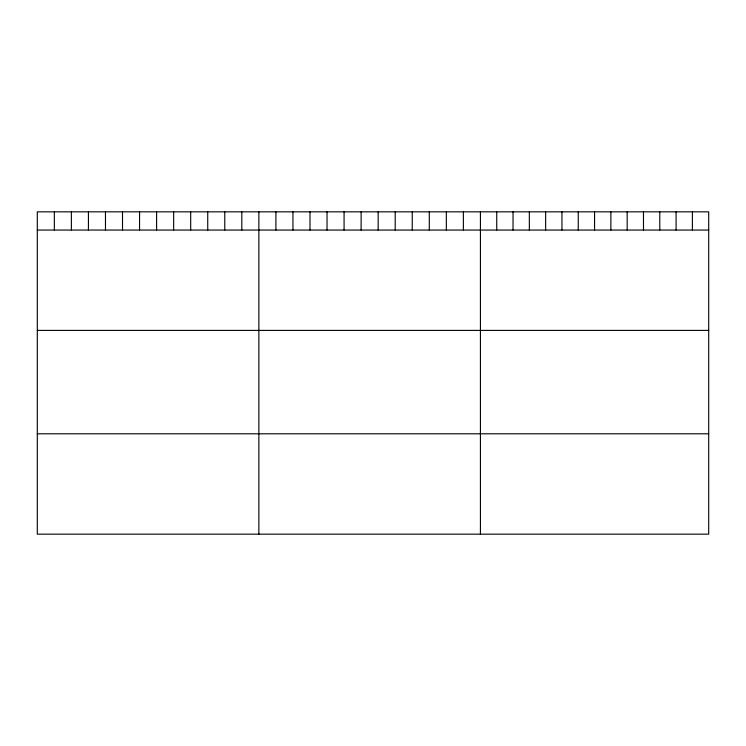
<?xml version="1.0" encoding="UTF-8"?>
<svg xmlns="http://www.w3.org/2000/svg" width="746" height="746" viewBox="0 0 746 746"><rect width="100%" height="100%" fill="white"/><g stroke="black" fill="none" stroke-linecap="round" stroke-linejoin="round"><path stroke-width="1.12" d="M708.7 230.048L708.7 534.164L37.3 534.164L37.3 211.836L708.7 211.836L708.7 230.048L37.3 230.048M37.3 330.403L708.7 330.403M37.3 433.799L708.7 433.799M692.391 211.836L692.391 230.048M676.09 211.836L676.09 230.048M659.781 211.836L659.781 230.048M643.481 211.836L643.481 230.048M627.172 211.836L627.172 230.048M610.871 211.836L610.871 230.048M594.562 211.836L594.562 230.048M578.253 211.836L578.253 230.048M561.952 211.836L561.952 230.048M545.643 211.836L545.643 230.048M529.343 211.836L529.343 230.048M513.034 211.836L513.034 230.048M496.733 211.836L496.733 230.048M480.424 211.836L480.424 534.164M463.378 211.836L463.378 230.048M446.341 211.836L446.341 230.048M429.295 211.836L429.295 230.048M412.249 211.836L412.249 230.048M395.212 211.836L395.212 230.048M378.166 211.836L378.166 230.048M361.12 211.836L361.12 230.048M344.074 211.836L344.074 230.048M327.037 211.836L327.037 230.048M309.991 211.836L309.991 230.048M292.945 211.836L292.945 230.048M275.908 211.836L275.908 230.048M258.862 211.836L258.862 534.164M241.816 211.836L241.816 230.048M224.779 211.836L224.779 230.048M207.733 211.836L207.733 230.048M190.687 211.836L190.687 230.048M173.65 211.836L173.65 230.048M156.604 211.836L156.604 230.048M139.558 211.836L139.558 230.048M122.512 211.836L122.512 230.048M105.475 211.836L105.475 230.048M88.429 211.836L88.429 230.048M71.383 211.836L71.383 230.048M54.346 211.836L54.346 230.048"/></g></svg>
